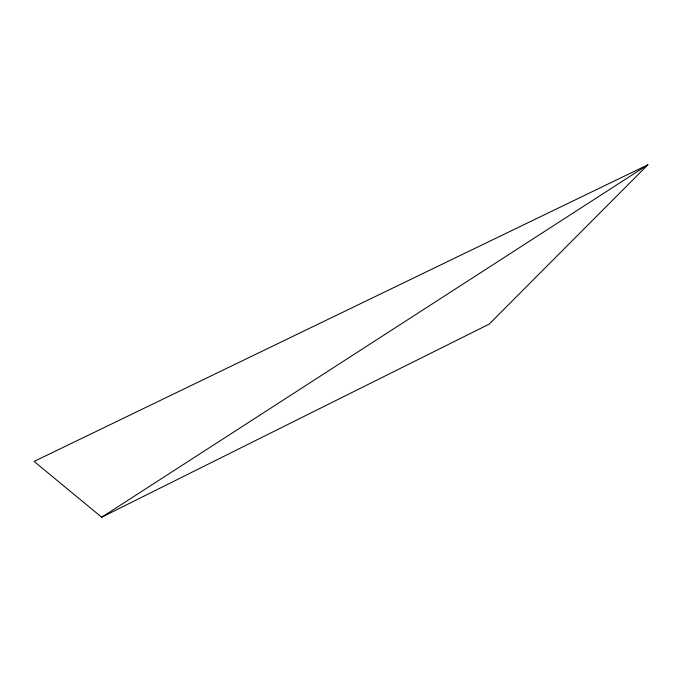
<?xml version="1.0" encoding="UTF-8"?>
<svg xmlns="http://www.w3.org/2000/svg" width="682" height="682" viewBox="0 0 682 682"><rect width="100%" height="100%" fill="white"/><g stroke="black" fill="none" stroke-linecap="round" stroke-linejoin="round"><path stroke-width="1.02" d="M647.9 164.771L489.13 324.155L101.678 517.229L34.1 461.424L647.9 164.771L101.678 517.229"/></g></svg>
